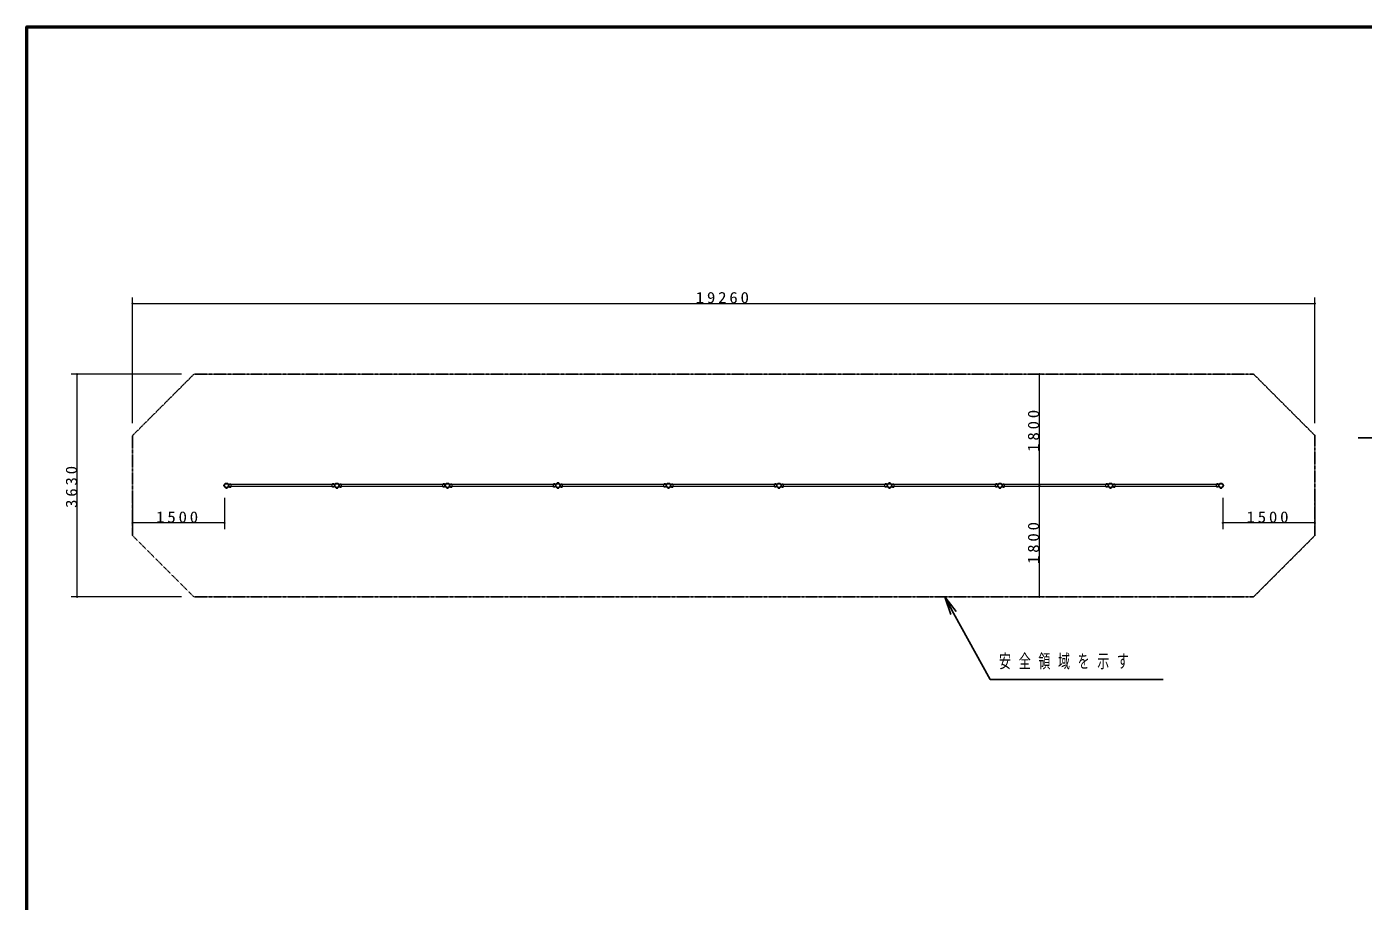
# Model space of a CAD drawing. Units: millimetres at full size, with parts at other scales. Extents: x 0 to 22500, y 0 to 15420.
# Drawn here: x 0 to 10885, y 8296 to 15420 of the extents above; entities that cross this region are included whole.
import ezdxf

# ---------------------------------------------------------------- set-up
doc = ezdxf.new("R2010")
doc.units = ezdxf.units.MM
doc.linetypes.add('USER3', pattern=[8, 3, -1, 1, -1, 1, -1])
for name, color, linetype, lineweight in [('DEFPOINTS_3', 57, 'Continuous', 13), ('外形', 7, 'Continuous', 13), ('寸法', 2, 'Continuous', 13), ('文字', 2, 'Continuous', 25), ('補助', 2, 'Continuous', 25)]:
    doc.layers.add(name, color=color, linetype=linetype, lineweight=lineweight)
doc.styles.add('ＭＳ ゴシック', font='')
doc.styles.get('ＭＳ ゴシック').set_extended_font_data('MS Gothic')

# ---------------------------------------------------------------- blocks, each defined once
blk = doc.blocks.new('dimension_origin')
at = {"color": 0, "linetype": 'Continuous', "lineweight": -2}
blk.add_circle((0, 0), 1.25, dxfattribs=at)

msp = doc.modelspace()

# ---------------------------------------------------------------- linework, layer by layer
at = {"layer": 'DEFPOINTS_3'}
for centre in [(1626.355, 11682.748), (2526.355, 11682.748), (3426.355, 11682.748), (4326.355, 11682.748), (5226.355, 11682.748), (6126.355, 11682.748), (7026.355, 11682.748), (7926.355, 11682.748), (8826.355, 11682.748), (9726.355, 11682.748)]:
    msp.add_circle(centre, 15.125, dxfattribs=at)
at = {"layer": '外形'}
for p, q in [((1620.36, 11661.248), (1620.36, 11663.668)), ((1620.36, 11661.248), (1632.35, 11661.248)), ((1632.35, 11661.248), (1632.35, 11663.668)), ((1642.718, 11694.248), (1651.355, 11694.248)), ((1642.718, 11671.248), (1651.355, 11671.248)), ((1651.355, 11695.748), (1651.355, 11694.248)), ((1651.355, 11695.748), (1661.355, 11695.748)), ((1651.355, 11669.748), (1651.355, 11671.248)), ((1651.355, 11669.748), (1661.355, 11669.748)), ((1661.355, 11695.748), (1661.355, 11694.248)), ((1661.355, 11694.248), (1663.855, 11694.248)), ((1661.355, 11669.748), (1661.355, 11671.248)), ((1661.355, 11671.248), (1663.855, 11671.248)), ((1663.855, 11671.248), (1663.855, 11694.248)), ((2488.855, 11689.748), (1663.855, 11689.748)), ((2488.855, 11675.748), (1663.855, 11675.748)), ((2491.355, 11694.248), (2488.855, 11694.248)), ((2488.855, 11671.248), (2488.855, 11694.248)), ((2491.355, 11671.248), (2488.855, 11671.248)), ((2491.355, 11695.748), (2491.355, 11694.248)), ((2501.355, 11695.748), (2491.355, 11695.748)), ((2491.355, 11669.748), (2491.355, 11671.248)), ((2501.355, 11669.748), (2491.355, 11669.748)), ((2501.355, 11695.748), (2501.355, 11694.248)), ((2509.992, 11694.248), (2501.355, 11694.248)), ((2501.355, 11669.748), (2501.355, 11671.248)), ((2509.992, 11671.248), (2501.355, 11671.248)), ((2520.36, 11661.248), (2520.36, 11663.668)), ((2520.36, 11661.248), (2532.35, 11661.248)), ((2532.35, 11661.248), (2532.35, 11663.668)), ((2542.718, 11694.248), (2551.355, 11694.248)), ((2542.718, 11671.248), (2551.355, 11671.248)), ((2551.355, 11695.748), (2551.355, 11694.248)), ((2551.355, 11695.748), (2561.355, 11695.748)), ((2551.355, 11669.748), (2551.355, 11671.248)), ((2551.355, 11669.748), (2561.355, 11669.748)), ((2561.355, 11695.748), (2561.355, 11694.248)), ((2561.355, 11694.248), (2563.855, 11694.248)), ((2561.355, 11669.748), (2561.355, 11671.248)), ((2561.355, 11671.248), (2563.855, 11671.248)), ((2563.855, 11671.248), (2563.855, 11694.248)), ((3388.855, 11689.748), (2563.855, 11689.748)), ((3388.855, 11675.748), (2563.855, 11675.748)), ((3391.355, 11694.248), (3388.855, 11694.248)), ((3388.855, 11671.248), (3388.855, 11694.248)), ((3391.355, 11671.248), (3388.855, 11671.248)), ((3391.355, 11695.748), (3391.355, 11694.248)), ((3401.355, 11695.748), (3391.355, 11695.748)), ((3391.355, 11669.748), (3391.355, 11671.248)), ((3401.355, 11669.748), (3391.355, 11669.748)), ((3401.355, 11695.748), (3401.355, 11694.248)), ((3409.992, 11694.248), (3401.355, 11694.248)), ((3401.355, 11669.748), (3401.355, 11671.248)), ((3409.992, 11671.248), (3401.355, 11671.248)), ((3420.36, 11661.248), (3420.36, 11663.668)), ((3420.36, 11661.248), (3432.35, 11661.248)), ((3432.35, 11661.248), (3432.35, 11663.668)), ((3442.718, 11694.248), (3451.355, 11694.248)), ((3442.718, 11671.248), (3451.355, 11671.248)), ((3451.355, 11695.748), (3451.355, 11694.248)), ((3451.355, 11695.748), (3461.355, 11695.748)), ((3451.355, 11669.748), (3451.355, 11671.248)), ((3451.355, 11669.748), (3461.355, 11669.748)), ((3461.355, 11695.748), (3461.355, 11694.248)), ((3461.355, 11694.248), (3463.855, 11694.248)), ((3461.355, 11669.748), (3461.355, 11671.248)), ((3461.355, 11671.248), (3463.855, 11671.248)), ((3463.855, 11671.248), (3463.855, 11694.248)), ((4288.855, 11689.748), (3463.855, 11689.748)), ((4288.855, 11675.748), (3463.855, 11675.748)), ((4291.355, 11694.248), (4288.855, 11694.248)), ((4288.855, 11671.248), (4288.855, 11694.248)), ((4291.355, 11671.248), (4288.855, 11671.248)), ((4291.355, 11695.748), (4291.355, 11694.248)), ((4301.355, 11695.748), (4291.355, 11695.748)), ((4291.355, 11669.748), (4291.355, 11671.248)), ((4301.355, 11669.748), (4291.355, 11669.748)), ((4301.355, 11695.748), (4301.355, 11694.248)), ((4309.992, 11694.248), (4301.355, 11694.248)), ((4301.355, 11669.748), (4301.355, 11671.248)), ((4309.992, 11671.248), (4301.355, 11671.248)), ((4320.36, 11661.248), (4320.36, 11663.668)), ((4320.36, 11661.248), (4332.35, 11661.248)), ((4332.35, 11661.248), (4332.35, 11663.668)), ((4342.718, 11694.248), (4351.355, 11694.248)), ((4342.718, 11671.248), (4351.355, 11671.248)), ((4351.355, 11695.748), (4351.355, 11694.248)), ((4351.355, 11695.748), (4361.355, 11695.748)), ((4351.355, 11669.748), (4351.355, 11671.248)), ((4351.355, 11669.748), (4361.355, 11669.748)), ((4361.355, 11695.748), (4361.355, 11694.248)), ((4361.355, 11694.248), (4363.855, 11694.248)), ((4361.355, 11669.748), (4361.355, 11671.248)), ((4361.355, 11671.248), (4363.855, 11671.248)), ((4363.855, 11671.248), (4363.855, 11694.248)), ((5188.855, 11689.748), (4363.855, 11689.748)), ((5188.855, 11675.748), (4363.855, 11675.748)), ((5191.355, 11694.248), (5188.855, 11694.248)), ((5188.855, 11671.248), (5188.855, 11694.248)), ((5191.355, 11671.248), (5188.855, 11671.248)), ((5191.355, 11695.748), (5191.355, 11694.248)), ((5201.355, 11695.748), (5191.355, 11695.748)), ((5191.355, 11669.748), (5191.355, 11671.248)), ((5201.355, 11669.748), (5191.355, 11669.748)), ((5201.355, 11695.748), (5201.355, 11694.248)), ((5209.992, 11694.248), (5201.355, 11694.248)), ((5201.355, 11669.748), (5201.355, 11671.248)), ((5209.992, 11671.248), (5201.355, 11671.248)), ((5220.36, 11661.248), (5220.36, 11663.668)), ((5220.36, 11661.248), (5232.35, 11661.248)), ((5232.35, 11661.248), (5232.35, 11663.668)), ((5242.718, 11694.248), (5251.355, 11694.248)), ((5242.718, 11671.248), (5251.355, 11671.248)), ((5251.355, 11695.748), (5251.355, 11694.248)), ((5251.355, 11695.748), (5261.355, 11695.748)), ((5251.355, 11669.748), (5251.355, 11671.248)), ((5251.355, 11669.748), (5261.355, 11669.748)), ((5261.355, 11695.748), (5261.355, 11694.248)), ((5261.355, 11694.248), (5263.855, 11694.248)), ((5261.355, 11669.748), (5261.355, 11671.248)), ((5261.355, 11671.248), (5263.855, 11671.248)), ((5263.855, 11671.248), (5263.855, 11694.248)), ((6088.855, 11689.748), (5263.855, 11689.748)), ((6088.855, 11675.748), (5263.855, 11675.748)), ((6091.355, 11694.248), (6088.855, 11694.248)), ((6088.855, 11671.248), (6088.855, 11694.248)), ((6091.355, 11671.248), (6088.855, 11671.248)), ((6091.355, 11695.748), (6091.355, 11694.248)), ((6101.355, 11695.748), (6091.355, 11695.748)), ((6091.355, 11669.748), (6091.355, 11671.248)), ((6101.355, 11669.748), (6091.355, 11669.748)), ((6101.355, 11695.748), (6101.355, 11694.248)), ((6109.992, 11694.248), (6101.355, 11694.248)), ((6101.355, 11669.748), (6101.355, 11671.248)), ((6109.992, 11671.248), (6101.355, 11671.248)), ((6120.36, 11661.248), (6120.36, 11663.668)), ((6120.36, 11661.248), (6132.35, 11661.248)), ((6132.35, 11661.248), (6132.35, 11663.668)), ((6142.718, 11694.248), (6151.355, 11694.248)), ((6142.718, 11671.248), (6151.355, 11671.248)), ((6151.355, 11695.748), (6151.355, 11694.248)), ((6151.355, 11695.748), (6161.355, 11695.748)), ((6151.355, 11669.748), (6151.355, 11671.248)), ((6151.355, 11669.748), (6161.355, 11669.748)), ((6161.355, 11695.748), (6161.355, 11694.248)), ((6161.355, 11694.248), (6163.855, 11694.248)), ((6161.355, 11669.748), (6161.355, 11671.248)), ((6161.355, 11671.248), (6163.855, 11671.248)), ((6163.855, 11671.248), (6163.855, 11694.248)), ((6988.855, 11689.748), (6163.855, 11689.748)), ((6988.855, 11675.748), (6163.855, 11675.748)), ((6991.355, 11694.248), (6988.855, 11694.248)), ((6988.855, 11671.248), (6988.855, 11694.248)), ((6991.355, 11671.248), (6988.855, 11671.248)), ((6991.355, 11695.748), (6991.355, 11694.248)), ((7001.355, 11695.748), (6991.355, 11695.748)), ((6991.355, 11669.748), (6991.355, 11671.248)), ((7001.355, 11669.748), (6991.355, 11669.748)), ((7001.355, 11695.748), (7001.355, 11694.248)), ((7009.992, 11694.248), (7001.355, 11694.248)), ((7001.355, 11669.748), (7001.355, 11671.248)), ((7009.992, 11671.248), (7001.355, 11671.248)), ((7020.36, 11661.248), (7020.36, 11663.668)), ((7020.36, 11661.248), (7032.35, 11661.248)), ((7032.35, 11661.248), (7032.35, 11663.668)), ((7042.718, 11694.248), (7051.355, 11694.248)), ((7042.718, 11671.248), (7051.355, 11671.248)), ((7051.355, 11695.748), (7051.355, 11694.248)), ((7051.355, 11695.748), (7061.355, 11695.748)), ((7051.355, 11669.748), (7051.355, 11671.248)), ((7051.355, 11669.748), (7061.355, 11669.748)), ((7061.355, 11695.748), (7061.355, 11694.248)), ((7061.355, 11694.248), (7063.855, 11694.248)), ((7061.355, 11669.748), (7061.355, 11671.248)), ((7061.355, 11671.248), (7063.855, 11671.248)), ((7063.855, 11671.248), (7063.855, 11694.248)), ((7888.855, 11689.748), (7063.855, 11689.748)), ((7888.855, 11675.748), (7063.855, 11675.748)), ((7891.355, 11694.248), (7888.855, 11694.248)), ((7888.855, 11671.248), (7888.855, 11694.248)), ((7891.355, 11671.248), (7888.855, 11671.248)), ((7891.355, 11695.748), (7891.355, 11694.248)), ((7901.355, 11695.748), (7891.355, 11695.748)), ((7891.355, 11669.748), (7891.355, 11671.248)), ((7901.355, 11669.748), (7891.355, 11669.748)), ((7901.355, 11695.748), (7901.355, 11694.248)), ((7909.992, 11694.248), (7901.355, 11694.248)), ((7901.355, 11669.748), (7901.355, 11671.248)), ((7909.992, 11671.248), (7901.355, 11671.248)), ((7920.36, 11661.248), (7920.36, 11663.668)), ((7920.36, 11661.248), (7932.35, 11661.248)), ((7932.35, 11661.248), (7932.35, 11663.668)), ((7942.718, 11694.248), (7951.355, 11694.248)), ((7942.718, 11671.248), (7951.355, 11671.248)), ((7951.355, 11695.748), (7951.355, 11694.248)), ((7951.355, 11695.748), (7961.355, 11695.748)), ((7951.355, 11669.748), (7951.355, 11671.248)), ((7951.355, 11669.748), (7961.355, 11669.748)), ((7961.355, 11695.748), (7961.355, 11694.248)), ((7961.355, 11694.248), (7963.855, 11694.248)), ((7961.355, 11669.748), (7961.355, 11671.248)), ((7961.355, 11671.248), (7963.855, 11671.248)), ((7963.855, 11671.248), (7963.855, 11694.248)), ((8788.855, 11689.748), (7963.855, 11689.748)), ((8788.855, 11675.748), (7963.855, 11675.748)), ((8791.355, 11694.248), (8788.855, 11694.248)), ((8788.855, 11671.248), (8788.855, 11694.248)), ((8791.355, 11671.248), (8788.855, 11671.248)), ((8791.355, 11695.748), (8791.355, 11694.248)), ((8801.355, 11695.748), (8791.355, 11695.748)), ((8791.355, 11669.748), (8791.355, 11671.248)), ((8801.355, 11669.748), (8791.355, 11669.748)), ((8801.355, 11695.748), (8801.355, 11694.248)), ((8809.992, 11694.248), (8801.355, 11694.248)), ((8801.355, 11669.748), (8801.355, 11671.248)), ((8809.992, 11671.248), (8801.355, 11671.248)), ((8820.36, 11661.248), (8820.36, 11663.668)), ((8820.36, 11661.248), (8832.35, 11661.248)), ((8832.35, 11661.248), (8832.35, 11663.668)), ((8842.718, 11694.248), (8851.355, 11694.248)), ((8842.718, 11671.248), (8851.355, 11671.248)), ((8851.355, 11695.748), (8851.355, 11694.248)), ((8851.355, 11695.748), (8861.355, 11695.748)), ((8851.355, 11669.748), (8851.355, 11671.248)), ((8851.355, 11669.748), (8861.355, 11669.748)), ((8861.355, 11695.748), (8861.355, 11694.248)), ((8861.355, 11694.248), (8863.855, 11694.248)), ((8861.355, 11669.748), (8861.355, 11671.248)), ((8861.355, 11671.248), (8863.855, 11671.248)), ((8863.855, 11671.248), (8863.855, 11694.248)), ((9688.855, 11689.748), (8863.855, 11689.748)), ((9688.855, 11675.748), (8863.855, 11675.748)), ((9691.355, 11694.248), (9688.855, 11694.248)), ((9688.855, 11671.248), (9688.855, 11694.248)), ((9691.355, 11671.248), (9688.855, 11671.248)), ((9691.355, 11695.748), (9691.355, 11694.248)), ((9701.355, 11695.748), (9691.355, 11695.748)), ((9691.355, 11669.748), (9691.355, 11671.248)), ((9701.355, 11669.748), (9691.355, 11669.748)), ((9701.355, 11695.748), (9701.355, 11694.248)), ((9709.992, 11694.248), (9701.355, 11694.248)), ((9701.355, 11669.748), (9701.355, 11671.248)), ((9709.992, 11671.248), (9701.355, 11671.248)), ((9720.36, 11661.248), (9720.36, 11663.668)), ((9720.36, 11661.248), (9732.35, 11661.248)), ((9732.35, 11661.248), (9732.35, 11663.668))]:
    msp.add_line(p, q, dxfattribs=at)
at = {"layer": '外形', "lineweight": 50}
msp.add_lwpolyline([(0, 0), (0, 15420), (22500, 15420), (22500, 0)], close=True, dxfattribs=at)
at = {"layer": '外形'}
for centre in [(1626.355, 11682.748), (2526.355, 11682.748), (3426.355, 11682.748), (4326.355, 11682.748), (5226.355, 11682.748), (6126.355, 11682.748), (7026.355, 11682.748), (7926.355, 11682.748), (8826.355, 11682.748), (9726.355, 11682.748)]:
    msp.add_circle(centre, 20, dxfattribs=at)
for centre, start, end in [((1656.355, 11702.497), 240.65936, 299.34064), ((1656.355, 11663), 60.65936, 119.34064), ((2496.355, 11702.497), 240.65936, 299.34064), ((2496.355, 11663), 60.65936, 119.34064), ((2556.355, 11702.497), 240.65936, 299.34064), ((2556.355, 11663), 60.65936, 119.34064), ((3396.355, 11702.497), 240.65936, 299.34064), ((3396.355, 11663), 60.65936, 119.34064), ((3456.355, 11702.497), 240.65936, 299.34064), ((3456.355, 11663), 60.65936, 119.34064), ((4296.355, 11702.497), 240.65936, 299.34064), ((4296.355, 11663), 60.65936, 119.34064), ((4356.355, 11702.497), 240.65936, 299.34064), ((4356.355, 11663), 60.65936, 119.34064), ((5196.355, 11702.497), 240.65936, 299.34064), ((5196.355, 11663), 60.65936, 119.34064), ((5256.355, 11702.497), 240.65936, 299.34064), ((5256.355, 11663), 60.65936, 119.34064), ((6096.355, 11702.497), 240.65936, 299.34064), ((6096.355, 11663), 60.65936, 119.34064), ((6156.355, 11702.497), 240.65936, 299.34064), ((6156.355, 11663), 60.65936, 119.34064), ((6996.355, 11702.497), 240.65936, 299.34064), ((6996.355, 11663), 60.65936, 119.34064), ((7056.355, 11702.497), 240.65936, 299.34064), ((7056.355, 11663), 60.65936, 119.34064), ((7896.355, 11702.497), 240.65936, 299.34064), ((7896.355, 11663), 60.65936, 119.34064), ((7956.355, 11702.497), 240.65936, 299.34064), ((7956.355, 11663), 60.65936, 119.34064), ((8796.355, 11702.497), 240.65936, 299.34064), ((8796.355, 11663), 60.65936, 119.34064), ((8856.355, 11702.497), 240.65936, 299.34064), ((8856.355, 11663), 60.65936, 119.34064), ((9696.355, 11702.497), 240.65936, 299.34064), ((9696.355, 11663), 60.65936, 119.34064)]:
    msp.add_arc(centre, 9.517, start, end, dxfattribs=at)
at = {"layer": '寸法'}
for p, q in [((861.23, 12189.748), (861.23, 13215.525)), ((10491.48, 12189.748), (10491.48, 13215.525)), ((861.23, 13165.525), (10491.48, 13165.525)), ((1261.23, 12589.748), (361.506, 12589.748)), ((411.506, 10775.748), (411.506, 12589.748)), ((8276.355, 12589.748), (8196.762, 12589.748)), ((8246.762, 11689.748), (8246.762, 12589.748)), ((8276.355, 11689.748), (8196.762, 11689.748)), ((8276.355, 11675.748), (8196.762, 11675.748)), ((8246.762, 10775.748), (8246.762, 11675.748)), ((861.23, 11582.748), (861.23, 11327.974)), ((1611.23, 11582.748), (1611.23, 11327.974)), ((9741.477, 11582.467), (9741.477, 11327.974)), ((10491.48, 11582.467), (10491.48, 11327.974)), ((1611.23, 11377.974), (861.23, 11377.974)), ((10491.48, 11377.974), (9741.477, 11377.974)), ((1261.23, 10775.748), (361.506, 10775.748)), ((8276.355, 10775.748), (8196.762, 10775.748))]:
    msp.add_line(p, q, dxfattribs=at)
at = {"layer": '文字'}
for p, q in [((12137.295, 12070.583), (10843.628, 12070.583)), ((7476.355, 10775.748), (7548.555, 10644.268)), ((7570.469, 10656.302), (7476.355, 10775.748)), ((7526.642, 10632.235), (7476.355, 10775.748)), ((7548.555, 10644.268), (7845.692, 10103.17)), ((7845.692, 10103.17), (7893.692, 10103.17)), ((7893.692, 10103.17), (9254.127, 10103.17))]:
    msp.add_line(p, q, dxfattribs=at)
at = {"layer": '補助', "linetype": 'USER3'}
for p, q in [((861.23, 12089.748), (1361.23, 12589.748)), ((9991.48, 12589.748), (1361.23, 12589.748)), ((10491.48, 12089.748), (9991.48, 12589.748)), ((861.23, 11275.748), (861.23, 12089.748)), ((10491.48, 12089.748), (10491.48, 11275.748)), ((861.23, 11275.748), (1361.23, 10775.748)), ((9991.48, 10775.748), (10491.48, 11275.748)), ((9991.48, 10775.748), (1361.23, 10775.748))]:
    msp.add_line(p, q, dxfattribs=at)
at = {"layer": '補助'}
for p, q in [((4320.36, 11704.248), (4332.35, 11704.248)), ((4320.36, 11704.248), (4320.36, 11701.829)), ((4332.35, 11704.248), (4332.35, 11701.829)), ((7020.36, 11704.248), (7032.35, 11704.248)), ((7020.36, 11704.248), (7020.36, 11701.829)), ((7032.35, 11704.248), (7032.35, 11701.829))]:
    msp.add_line(p, q, dxfattribs=at)

# ---------------------------------------------------------------- block references
at = {"layer": '寸法', "xscale": 3.33, "yscale": 3.33}
for p in [(861.23, 13165.525), (861.23, 11377.974), (9741.477, 11377.974)]:
    msp.add_blockref('dimension_origin', p, dxfattribs=at)
for p, rotation in [((10491.48, 13165.525), 180), ((411.506, 12589.748), 270), ((8246.762, 12589.748), 270), ((8246.762, 11689.748), 90), ((8246.762, 11675.748), 270), ((1611.23, 11377.974), 180), ((10491.48, 11377.974), 180), ((411.506, 10775.748), 90), ((8246.762, 10775.748), 90)]:
    msp.add_blockref('dimension_origin', p, dxfattribs=dict(at, rotation=rotation))

# ---------------------------------------------------------------- texts
at = {"layer": '寸法', "char_height": 91.64, "attachment_point": 8, "style": 'ＭＳ ゴシック'}
for s, insert in [('\\T1.33;\\W1.1;19260', (5676.355, 13166.525)), ('\\T1.33;\\W1.1;1500', (1236.23, 11378.974)), ('\\T1.33;\\W1.1;1500', (10116.478, 11378.974))]:
    msp.add_mtext(s, dxfattribs=dict(at, insert=insert))
at = {"layer": '寸法', "char_height": 91.64, "attachment_point": 8, "rotation": 90, "style": 'ＭＳ ゴシック'}
for s, insert in [('\\T1.33;\\W1.1;1800', (8245.762, 12139.748)), ('\\T1.33;\\W1.1;3630', (410.506, 11682.748)), ('\\T1.33;\\W1.1;1800', (8245.762, 11225.748))]:
    msp.add_mtext(s, dxfattribs=dict(at, insert=insert))
at = {"layer": '文字', "insert": (7919.192, 10307.17), "char_height": 110, "attachment_point": 1, "style": 'ＭＳ ゴシック'}
msp.add_mtext('\\T1.64;\\W0.65;安全領域を示す', dxfattribs=at)

doc.saveas('drawing.dxf')
